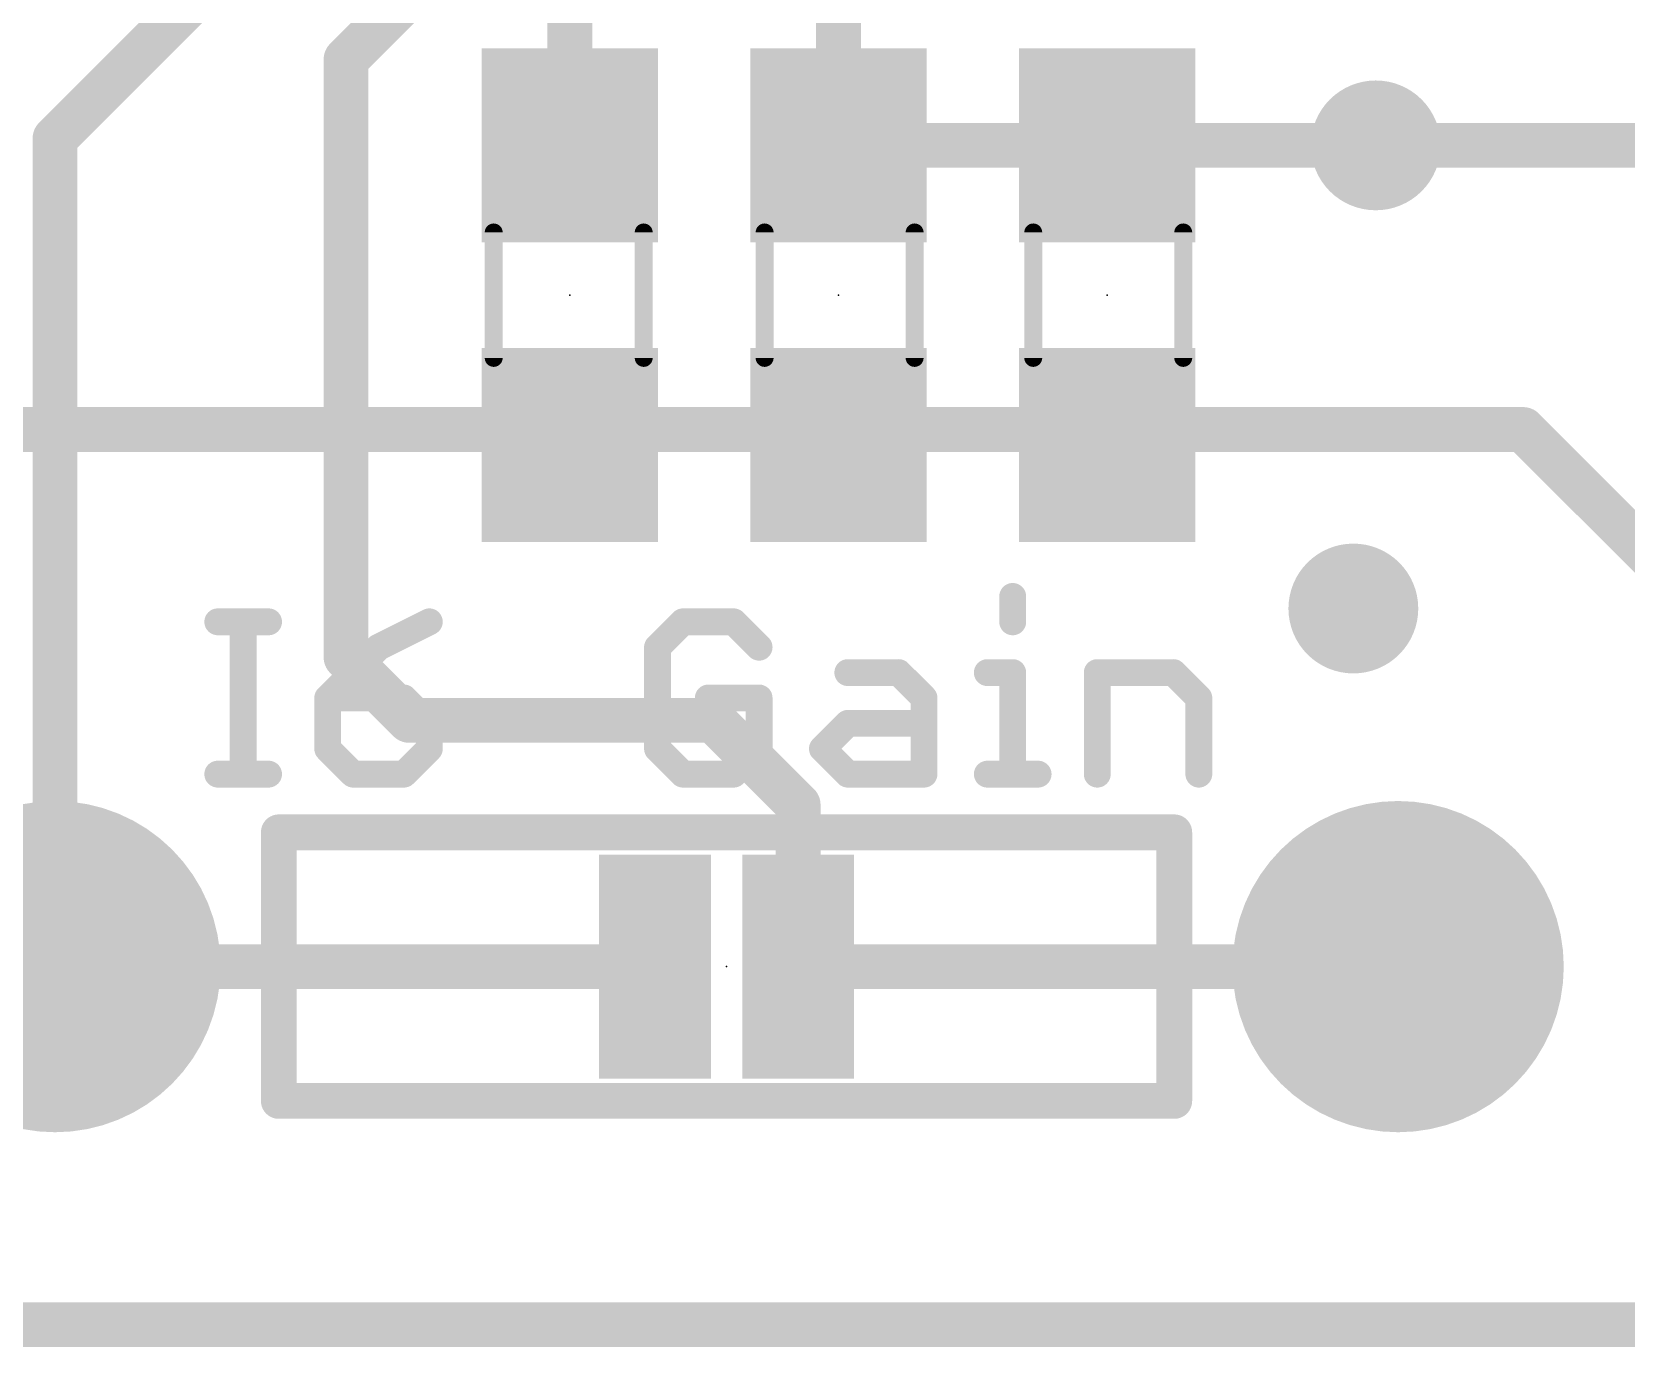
# Model space of a CAD drawing. Extents: x -8 to 102, y -79 to 54.
# Drawn here: x 35.05 to 44.09, y -0.13 to 7.34 of the extents above; entities that cross this region are included whole.
import ezdxf

# ---------------------------------------------------------------- set-up
doc = ezdxf.new("R2010")
doc.units = 0
for name, color, linetype in [('1', 12, 'CONTINUOUS'), ('16', 132, 'CONTINUOUS'), ('17', 110, 'CONTINUOUS'), ('18', 110, 'CONTINUOUS'), ('20', 53, 'CONTINUOUS'), ('21', 41, 'CONTINUOUS'), ('23', 53, 'CONTINUOUS'), ('51', 53, 'CONTINUOUS')]:
    doc.layers.add(name, color=color, linetype=linetype)

# ---------------------------------------------------------------- blocks, each defined once
blk = doc.blocks.new('RECT')
blk.add_solid([(-0.5, -0.5), (0.5, -0.5), (-0.5, 0.5), (0.5, 0.5)])
blk = doc.blocks.new('ROUNDP')
at = {"const_width": 0.5}
blk.add_lwpolyline([(0, -0.25, 1), (0, 0.25, 1), (0, -0.25)], format="xyb", dxfattribs=at)
blk = doc.blocks.new('ROUNDV')
at = {"const_width": 0.5}
blk.add_lwpolyline([(0, -0.25, 1), (0, 0.25, 1), (0, -0.25)], format="xyb", dxfattribs=at)

msp = doc.modelspace()

# ---------------------------------------------------------------- linework, layer by layer
at = {"layer": '1', "const_width": 0.254}
for points in [[(36.957, 8.509), (35.179, 6.731)], [(39.624, 6.692), (39.624, 8.128)], [(37.652, 8.001), (36.83, 7.179)], [(38.1, 8.001), (38.1, 6.692)], [(36.83, 7.179), (36.83, 3.7882)], [(35.179, 6.731), (35.179, 2.032)], [(41.148, 6.692), (39.624, 6.692)], [(42.672, 6.692), (41.148, 6.692)], [(36.83, 3.7882), (37.1892, 3.429)], [(37.1892, 3.429), (38.9162, 3.429)], [(38.9162, 3.429), (39.3954, 2.9498)], [(39.3954, 2.9498), (39.3954, 2.032)], [(35.179, 2.032), (33.528, 2.032)], [(38.5826, 2.032), (35.179, 2.032)], [(39.3954, 2.032), (42.799, 2.032)], [(0, 0), (101.6, 0)]]:
    msp.add_lwpolyline(points, dxfattribs=at)
at = {"layer": '1', "const_width": 0.127}
for points in [[(36.8935, 7.179, 1), (36.7665, 7.179)], [(36.7851, 7.2239, 1), (36.8749, 7.1341)], [(35.2425, 6.731, 1), (35.1155, 6.731)], [(35.1341, 6.7759, 1), (35.2239, 6.6861)], [(39.624, 6.7555, 1), (39.624, 6.6285)], [(41.148, 6.7555, 1), (41.148, 6.6285)], [(41.148, 6.6285, 1), (41.148, 6.7555)], [(42.672, 6.6285, 1), (42.672, 6.7555)], [(38.0365, 6.692, 1), (38.1635, 6.692)], [(39.5605, 6.692, 1), (39.6875, 6.692)], [(36.8749, 3.8331, 1), (36.7851, 3.7433)], [(36.7665, 3.7882, 1), (36.8935, 3.7882)], [(37.1892, 3.4925, 1), (37.1892, 3.3655)], [(37.1443, 3.3841, 1), (37.2341, 3.4739)], [(38.9611, 3.4739, 1), (38.8713, 3.3841)], [(38.9162, 3.3655, 1), (38.9162, 3.4925)], [(39.4589, 2.9498, 1), (39.3319, 2.9498)], [(39.3505, 2.9049, 1), (39.4403, 2.9947)], [(35.179, 2.0955, 1), (35.179, 1.9685)], [(35.1155, 2.032, 1), (35.2425, 2.032)], [(35.179, 1.9685, 1), (35.179, 2.0955)], [(38.5826, 1.9685, 1), (38.5826, 2.0955)], [(39.3954, 2.0955, 1), (39.3954, 1.9685)], [(39.3319, 2.032, 1), (39.4589, 2.032)], [(42.799, 1.9685, 1), (42.799, 2.0955)]]:
    msp.add_lwpolyline(points, format="xyb", dxfattribs=at)
at = {"layer": '16', "const_width": 0.254}
for points in [[(50.0999, 6.692), (42.672, 6.692)], [(12.7, 5.08), (43.5081, 5.08)], [(43.5081, 5.08), (45.212, 3.3761)], [(0, 0), (101.6, 0)]]:
    msp.add_lwpolyline(points, dxfattribs=at)
at = {"layer": '16', "const_width": 0.127}
for points in [[(42.672, 6.7555, 1), (42.672, 6.6285)], [(43.553, 5.1249, 1), (43.4632, 5.0351)], [(43.5081, 5.0165, 1), (43.5081, 5.1435)]]:
    msp.add_lwpolyline(points, format="xyb", dxfattribs=at)
at = {"layer": '20', "const_width": 0.2032}
msp.add_lwpolyline([(0, 0), (101.6, 0)], dxfattribs=at)
at = {"layer": '21'}
for points, const_width in [([(40.6125, 4.1326), (40.6125, 3.9885)], 0.1524), ([(36.1027, 3.9885), (36.3908, 3.9885)], 0.1524), ([(36.2468, 3.1242), (36.2468, 3.9885)], 0.1524), ([(37.3026, 3.9885), (37.0145, 3.8445)], 0.1524), ([(38.7415, 3.9885), (38.5974, 3.8445)], 0.1524), ([(39.0296, 3.9885), (38.7415, 3.9885)], 0.1524), ([(39.1737, 3.8445), (39.0296, 3.9885)], 0.1524), ([(37.0145, 3.8445), (36.7264, 3.5564)], 0.1524), ([(38.5974, 3.8445), (38.5974, 3.2683)], 0.1524), ([(39.677, 3.7004), (39.9651, 3.7004)], 0.1524), ([(39.9651, 3.7004), (40.1092, 3.5564)], 0.1524), ([(40.4685, 3.7004), (40.6125, 3.7004)], 0.1524), ([(40.6125, 3.7004), (40.6125, 3.1242)], 0.1524), ([(41.0922, 3.1242), (41.0922, 3.7004)], 0.1524), ([(41.0922, 3.7004), (41.5243, 3.7004)], 0.1524), ([(41.5243, 3.7004), (41.6684, 3.5564)], 0.1524), ([(36.7264, 3.5564), (36.7264, 3.2683)], 0.1524), ([(37.1586, 3.5564), (36.7264, 3.5564)], 0.1524), ([(37.3026, 3.4123), (37.1586, 3.5564)], 0.1524), ([(39.1737, 3.5564), (38.8856, 3.5564)], 0.1524), ([(39.1737, 3.2683), (39.1737, 3.5564)], 0.1524), ([(40.1092, 3.5564), (40.1092, 3.1242)], 0.1524), ([(41.6684, 3.5564), (41.6684, 3.1242)], 0.1524), ([(37.3026, 3.2683), (37.3026, 3.4123)], 0.1524), ([(39.533, 3.2683), (39.677, 3.4123)], 0.1524), ([(39.677, 3.4123), (40.1092, 3.4123)], 0.1524), ([(36.7264, 3.2683), (36.8705, 3.1242)], 0.1524), ([(37.1586, 3.1242), (37.3026, 3.2683)], 0.1524), ([(38.5974, 3.2683), (38.7415, 3.1242)], 0.1524), ([(39.0296, 3.1242), (39.1737, 3.2683)], 0.1524), ([(39.677, 3.1242), (39.533, 3.2683)], 0.1524), ([(36.1027, 3.1242), (36.3908, 3.1242)], 0.1524), ([(36.8705, 3.1242), (37.1586, 3.1242)], 0.1524), ([(38.7415, 3.1242), (39.0296, 3.1242)], 0.1524), ([(40.1092, 3.1242), (39.677, 3.1242)], 0.1524), ([(40.4685, 3.1242), (40.7566, 3.1242)], 0.1524), ([(36.449, 2.032), (36.449, 2.794)], 0.2032), ([(36.449, 2.794), (41.529, 2.794)], 0.2032), ([(41.529, 2.794), (41.529, 2.032)], 0.2032), ([(36.449, 2.032), (36.195, 2.032)], 0.2032), ([(36.449, 1.27), (36.449, 2.032)], 0.2032), ([(41.529, 2.032), (41.529, 1.27)], 0.2032), ([(41.529, 2.032), (41.783, 2.032)], 0.2032), ([(41.529, 1.27), (36.449, 1.27)], 0.2032)]:
    msp.add_lwpolyline(points, dxfattribs=dict(at, const_width=const_width))
for points, const_width in [([(40.6506, 4.1326, 1), (40.5744, 4.1326)], 0.0762), ([(36.1027, 4.0266, 1), (36.1027, 3.9504)], 0.0762), ([(36.2849, 3.9885, 1), (36.2087, 3.9885)], 0.0762), ([(36.3908, 3.9504, 1), (36.3908, 4.0266)], 0.0762), ([(37.3197, 3.9545, 1), (37.2856, 4.0226)], 0.0762), ([(38.7415, 4.0266, 1), (38.7415, 3.9504)], 0.0762), ([(38.7684, 3.9616, 1), (38.7146, 4.0155)], 0.0762), ([(39.0565, 4.0155, 1), (39.0027, 3.9616)], 0.0762), ([(39.0296, 3.9504, 1), (39.0296, 4.0266)], 0.0762), ([(40.5744, 3.9885, 1), (40.6506, 3.9885)], 0.0762), ([(36.9975, 3.8786, 1), (37.0316, 3.8104)], 0.0762), ([(37.0415, 3.8175, 1), (36.9876, 3.8714)], 0.0762), ([(38.6355, 3.8445, 1), (38.5593, 3.8445)], 0.0762), ([(38.5705, 3.8714, 1), (38.6244, 3.8175)], 0.0762), ([(39.1467, 3.8175, 1), (39.2006, 3.8714)], 0.0762), ([(39.677, 3.7385, 1), (39.677, 3.6623)], 0.0762), ([(39.9921, 3.7274, 1), (39.9382, 3.6735)], 0.0762), ([(39.9651, 3.6623, 1), (39.9651, 3.7385)], 0.0762), ([(40.4685, 3.7385, 1), (40.4685, 3.6623)], 0.0762), ([(40.6506, 3.7004, 1), (40.5744, 3.7004)], 0.0762), ([(40.6125, 3.6623, 1), (40.6125, 3.7385)], 0.0762), ([(41.1303, 3.7004, 1), (41.0541, 3.7004)], 0.0762), ([(41.0922, 3.7385, 1), (41.0922, 3.6623)], 0.0762), ([(41.5513, 3.7274, 1), (41.4974, 3.6735)], 0.0762), ([(41.5243, 3.6623, 1), (41.5243, 3.7385)], 0.0762), ([(36.7645, 3.5564, 1), (36.6883, 3.5564)], 0.0762), ([(36.7264, 3.5945, 1), (36.7264, 3.5183)], 0.0762), ([(36.6995, 3.5833, 1), (36.7533, 3.5294)], 0.0762), ([(37.1855, 3.5833, 1), (37.1316, 3.5294)], 0.0762), ([(37.1586, 3.5183, 1), (37.1586, 3.5945)], 0.0762), ([(38.8856, 3.5945, 1), (38.8856, 3.5183)], 0.0762), ([(39.2118, 3.5564, 1), (39.1356, 3.5564)], 0.0762), ([(39.1737, 3.5183, 1), (39.1737, 3.5945)], 0.0762), ([(40.1473, 3.5564, 1), (40.0711, 3.5564)], 0.0762), ([(40.0822, 3.5294, 1), (40.1361, 3.5833)], 0.0762), ([(41.7065, 3.5564, 1), (41.6303, 3.5564)], 0.0762), ([(41.6414, 3.5294, 1), (41.6953, 3.5833)], 0.0762), ([(37.3407, 3.4123, 1), (37.2645, 3.4123)], 0.0762), ([(37.2757, 3.3854, 1), (37.3296, 3.4393)], 0.0762), ([(39.677, 3.4504, 1), (39.677, 3.3742)], 0.0762), ([(39.704, 3.3854, 1), (39.6501, 3.4393)], 0.0762), ([(40.1092, 3.3742, 1), (40.1092, 3.4504)], 0.0762), ([(36.7533, 3.2952, 1), (36.6995, 3.2413)], 0.0762), ([(36.6883, 3.2683, 1), (36.7645, 3.2683)], 0.0762), ([(37.2645, 3.2683, 1), (37.3407, 3.2683)], 0.0762), ([(37.3296, 3.2413, 1), (37.2757, 3.2952)], 0.0762), ([(38.6244, 3.2952, 1), (38.5705, 3.2413)], 0.0762), ([(38.5593, 3.2683, 1), (38.6355, 3.2683)], 0.0762), ([(39.1356, 3.2683, 1), (39.2118, 3.2683)], 0.0762), ([(39.2006, 3.2413, 1), (39.1467, 3.2952)], 0.0762), ([(39.5599, 3.2952, 1), (39.506, 3.2413)], 0.0762), ([(39.506, 3.2952, 1), (39.5599, 3.2413)], 0.0762), ([(36.1027, 3.1623, 1), (36.1027, 3.0861)], 0.0762), ([(36.3908, 3.0861, 1), (36.3908, 3.1623)], 0.0762), ([(36.8705, 3.1623, 1), (36.8705, 3.0861)], 0.0762), ([(36.8435, 3.0973, 1), (36.8974, 3.1511)], 0.0762), ([(37.1316, 3.1511, 1), (37.1855, 3.0973)], 0.0762), ([(37.1586, 3.0861, 1), (37.1586, 3.1623)], 0.0762), ([(38.7415, 3.1623, 1), (38.7415, 3.0861)], 0.0762), ([(38.7146, 3.0973, 1), (38.7684, 3.1511)], 0.0762), ([(39.0027, 3.1511, 1), (39.0565, 3.0973)], 0.0762), ([(39.0296, 3.0861, 1), (39.0296, 3.1623)], 0.0762), ([(39.677, 3.1623, 1), (39.677, 3.0861)], 0.0762), ([(39.6501, 3.0973, 1), (39.704, 3.1511)], 0.0762), ([(40.1092, 3.0861, 1), (40.1092, 3.1623)], 0.0762), ([(40.4685, 3.1623, 1), (40.4685, 3.0861)], 0.0762), ([(40.7566, 3.0861, 1), (40.7566, 3.1623)], 0.0762), ([(36.2087, 3.1242, 1), (36.2849, 3.1242)], 0.0762), ([(40.0711, 3.1242, 1), (40.1473, 3.1242)], 0.0762), ([(40.5744, 3.1242, 1), (40.6506, 3.1242)], 0.0762), ([(41.0541, 3.1242, 1), (41.1303, 3.1242)], 0.0762), ([(41.6303, 3.1242, 1), (41.7065, 3.1242)], 0.0762), ([(36.4998, 2.794, 1), (36.3982, 2.794)], 0.1016), ([(36.449, 2.8448, 1), (36.449, 2.7432)], 0.1016), ([(41.5798, 2.794, 1), (41.4782, 2.794)], 0.1016), ([(41.529, 2.7432, 1), (41.529, 2.8448)], 0.1016), ([(36.195, 2.0828, 1), (36.195, 1.9812)], 0.1016), ([(36.4998, 2.032, 1), (36.3982, 2.032)], 0.1016), ([(36.3982, 2.032, 1), (36.4998, 2.032)], 0.1016), ([(36.449, 1.9812, 1), (36.449, 2.0828)], 0.1016), ([(41.5798, 2.032, 1), (41.4782, 2.032)], 0.1016), ([(41.529, 2.0828, 1), (41.529, 1.9812)], 0.1016), ([(41.4782, 2.032, 1), (41.5798, 2.032)], 0.1016), ([(41.783, 1.9812, 1), (41.783, 2.0828)], 0.1016), ([(36.449, 1.3208, 1), (36.449, 1.2192)], 0.1016), ([(41.529, 1.2192, 1), (41.529, 1.3208)], 0.1016), ([(36.3982, 1.27, 1), (36.4998, 1.27)], 0.1016), ([(41.4782, 1.27, 1), (41.5798, 1.27)], 0.1016)]:
    msp.add_lwpolyline(points, format="xyb", dxfattribs=dict(at, const_width=const_width))
at = {"layer": '23'}
for p in [(38.1, 5.842), (39.624, 5.842), (41.148, 5.842), (38.989, 2.032), (38.989, 2.032)]:
    msp.add_point(p, dxfattribs=at)
at = {"layer": '51', "const_width": 0.1016}
for points in [[(37.668, 5.486), (37.668, 6.198)], [(38.519, 5.486), (38.519, 6.198)], [(39.205, 6.198), (39.205, 5.486)], [(40.056, 6.198), (40.056, 5.486)], [(40.729, 6.198), (40.729, 5.486)], [(41.58, 6.198), (41.58, 5.486)]]:
    msp.add_lwpolyline(points, dxfattribs=at)
at = {"layer": '51', "const_width": 0.0508}
for points in [[(37.6934, 6.198, 1), (37.6426, 6.198)], [(38.5444, 6.198, 1), (38.4936, 6.198)], [(39.2304, 6.198, 1), (39.1796, 6.198)], [(40.0814, 6.198, 1), (40.0306, 6.198)], [(40.7544, 6.198, 1), (40.7036, 6.198)], [(41.6054, 6.198, 1), (41.5546, 6.198)], [(37.6426, 5.486, 1), (37.6934, 5.486)], [(38.4936, 5.486, 1), (38.5444, 5.486)], [(39.1796, 5.486, 1), (39.2304, 5.486)], [(40.0306, 5.486, 1), (40.0814, 5.486)], [(40.7036, 5.486, 1), (40.7544, 5.486)], [(41.5546, 5.486, 1), (41.6054, 5.486)]]:
    msp.add_lwpolyline(points, format="xyb", dxfattribs=at)

# ---------------------------------------------------------------- block references
at = {"layer": '1', "xscale": 1.1}
for p, rotation in [((38.1, 6.692), 90), ((39.624, 6.692), 270), ((41.148, 6.692), 270), ((38.1, 4.992), 90), ((39.624, 4.992), 270), ((41.148, 4.992), 270)]:
    msp.add_blockref('RECT', p, dxfattribs=dict(at, rotation=rotation))
at = {"layer": '1', "xscale": 0.635, "yscale": 1.27, "rotation": 180}
for p in [(38.5826, 2.032), (39.3954, 2.032)]:
    msp.add_blockref('RECT', p, dxfattribs=at)
at = {"layer": '17', "xscale": 1.8796, "yscale": 1.8796, "rotation": 180}
for p in [(35.179, 2.032), (35.179, 2.032), (42.799, 2.032), (42.799, 2.032)]:
    msp.add_blockref('ROUNDP', p, dxfattribs=at)
at = {"layer": '18', "xscale": 0.7366, "yscale": 0.7366}
for p in [(42.672, 6.692), (42.672, 6.692), (42.545, 4.064), (42.545, 4.064)]:
    msp.add_blockref('ROUNDV', p, dxfattribs=at)
at = {"layer": '51', "xscale": 0.5001, "yscale": 0.95}
for p, rotation in [((38.0949, 6.4223), 90), ((39.6291, 6.4302), 270), ((41.1531, 6.4302), 270), ((38.0949, 5.2538), 90), ((39.6291, 5.2618), 270), ((41.1531, 5.2618), 270)]:
    msp.add_blockref('RECT', p, dxfattribs=dict(at, rotation=rotation))

doc.saveas('drawing.dxf')
